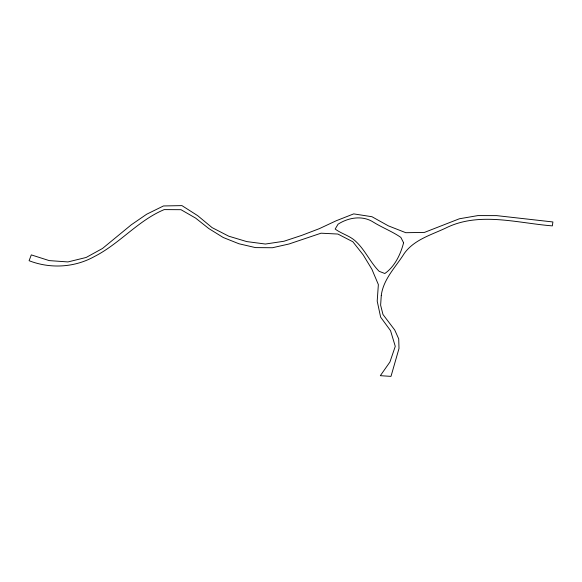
<?xml version="1.0" encoding="UTF-8"?>
<svg xmlns="http://www.w3.org/2000/svg" width="582" height="582" viewBox="0 0 582 582"><rect width="100%" height="100%" fill="white"/><g stroke="black" fill="none" stroke-linecap="round" stroke-linejoin="round"><path stroke-width="0.87" d="M381.275 295.518L380.621 305.164L382.971 314.484L394.749 330.03L398.714 338.87L399.005 348.473L390.995 376.379L380.33 375.681L389.933 361.997L395.273 346.341L390.551 330.685L380.635 317.146L377.201 301.112L378.365 284.583L371.891 269.248L363.204 254.894L352.845 241.756L337.895 234.051L321.046 233.193L288.97 244.004L272.434 247.736L255.491 247.605L238.955 243.763L223.197 237.485L208.829 228.573L195.588 218.083L180.973 209.695L164.197 209.607C138.072 220.527 119.696 243.632 94.553 256.458C74.591 267.618 50.365 268.949 29.1 260.714L31.304 254.894L49.215 260.605L67.941 261.929L86.143 257.47L102.505 248.47L131.314 224.783L146.7 214.205L163.484 205.955L181.948 205.621L197.684 215.66L212.074 227.613L228.719 236.183L246.746 241.588L265.392 244.033L283.951 241.254L301.782 235.361L319.314 228.668L336.287 220.724L353.696 213.885L371.956 216.722L388.354 225.852L405.799 232.705L424.46 232.407L459.38 218.774L477.895 215.587L496.722 215.631L552.9 221.96L552.347 225.874C517.056 223.11 479.037 211.331 445.521 228.166C430.971 234.99 414.122 239.733 404.301 253.41C395.869 266.978 383.327 278.945 381.275 295.518M403.588 242.759C400.671 254.247 394.771 266.6 384.833 273.504L379.166 271.328C370.363 262.511 365.416 250.595 356.366 241.959C350.437 235.841 341.83 234.066 335.174 229.046L338.047 224.208C348.516 217.457 362.579 215.107 373.506 222.229C382.381 227.722 392.253 231.454 400.838 237.398L403.588 242.759"/></g></svg>
